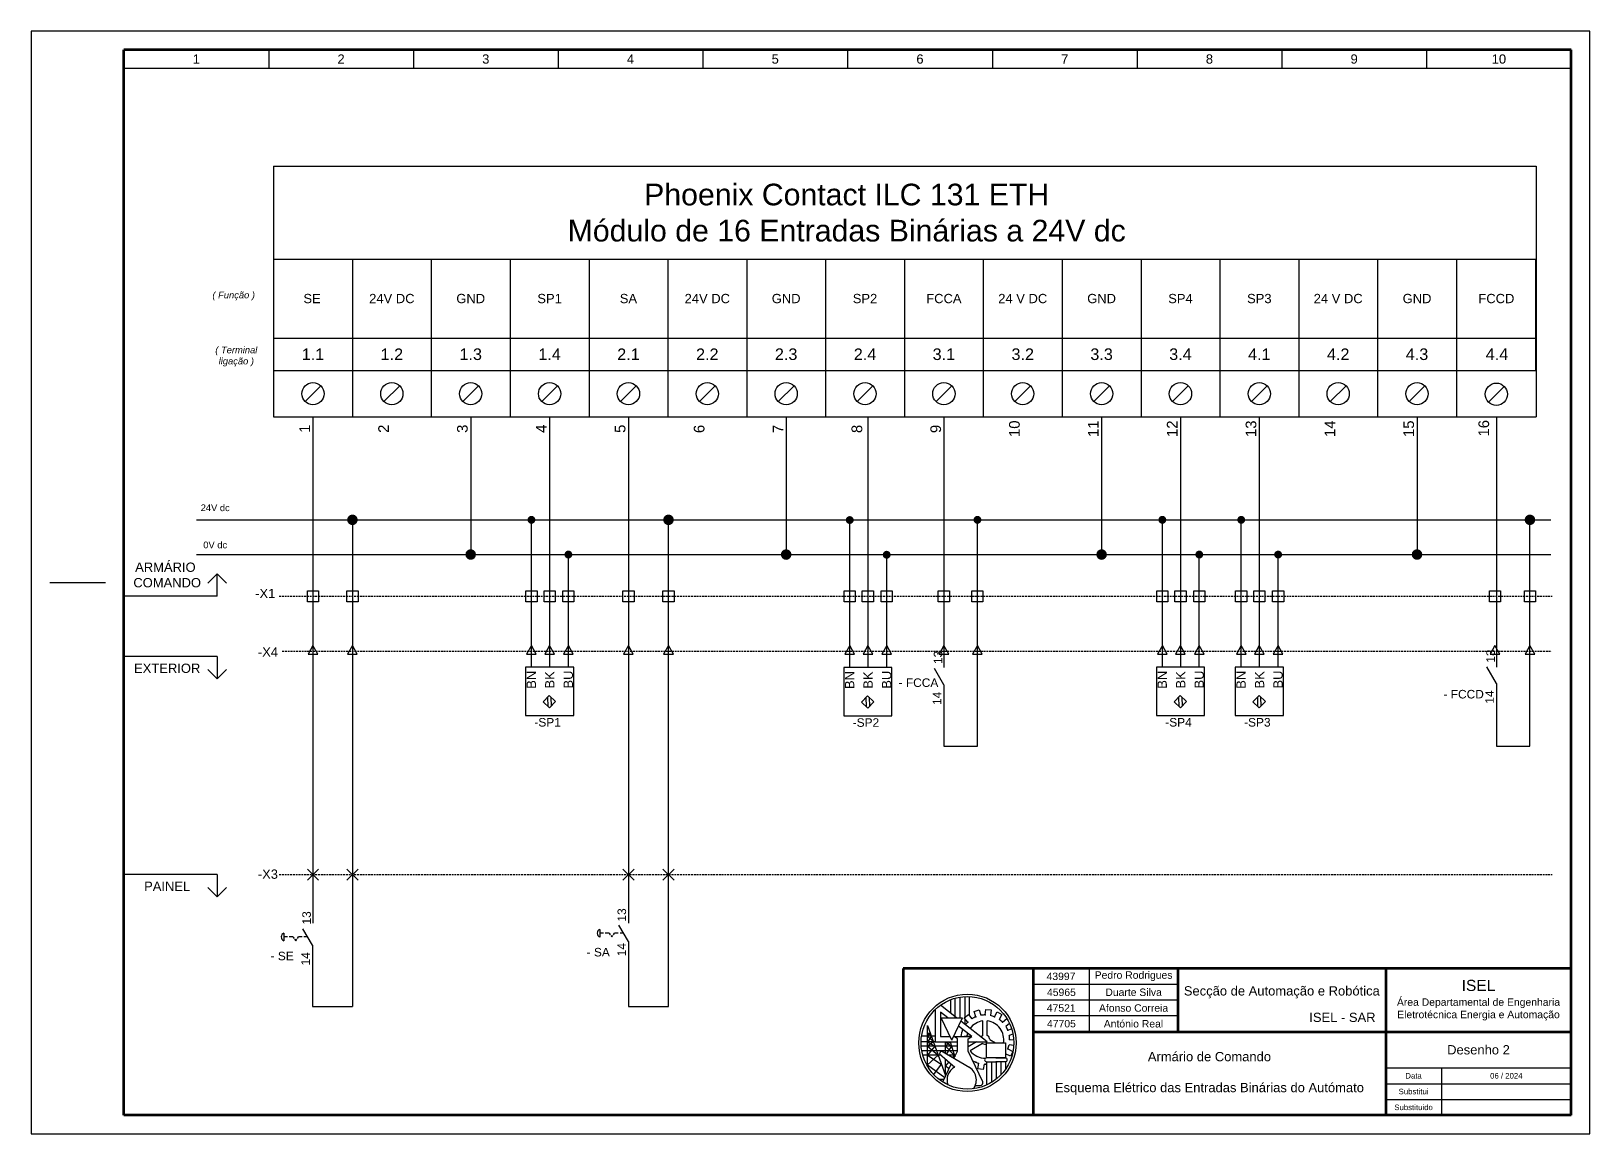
# Model space of a CAD drawing. Header units: millimetres. Extents: x 0 to 5575, y 0 to 297.
# Drawn here: x 680 to 1100, y 0 to 297 of the extents above; entities that cross this region are included whole.
import ezdxf

# ---------------------------------------------------------------- set-up
doc = ezdxf.new("R2010")
doc.units = ezdxf.units.MM
doc.linetypes.add('DASHED', pattern=[0.75, 0.5, -0.25])
doc.layers.add('Bornes', color=7, linetype='DASHED')
doc.layers.add('LEGENDA', color=7, linetype='Continuous')
doc.styles.get("Standard").update_dxf_attribs({"font": 'arial.ttf'})

msp = doc.modelspace()

# ---------------------------------------------------------------- hatches: boundary and pattern name
h = msp.add_hatch(color=256)
edge = h.paths.add_edge_path()
edge.add_arc((766.57, 165.38), 1.43, 0, 360)
h = msp.add_hatch(color=256)
edge = h.paths.add_edge_path()
edge.add_arc((814.81, 165.38), 1.07, 0, 360)
h = msp.add_hatch(color=256)
edge = h.paths.add_edge_path()
edge.add_arc((851.73, 165.38), 1.43, 0, 360)
h = msp.add_hatch(color=256)
edge = h.paths.add_edge_path()
edge.add_arc((900.58, 165.32), 1.07, 0, 360)
h = msp.add_hatch(color=256)
edge = h.paths.add_edge_path()
edge.add_arc((934.98, 165.38), 1.07, 0, 360)
h = msp.add_hatch(color=256)
edge = h.paths.add_edge_path()
edge.add_arc((984.81, 165.38), 1.07, 0, 360)
h = msp.add_hatch(color=256)
edge = h.paths.add_edge_path()
edge.add_arc((1006.06, 165.38), 1.07, 0, 360)
h = msp.add_hatch(color=256)
edge = h.paths.add_edge_path()
edge.add_arc((1083.86, 165.38), 1.43, 0, 360)
h = msp.add_hatch(color=256)
edge = h.paths.add_edge_path()
edge.add_arc((798.44, 156.03), 1.43, 0, 360)
h = msp.add_hatch(color=256)
edge = h.paths.add_edge_path()
edge.add_arc((824.76, 156.03), 1.07, 0, 360)
h = msp.add_hatch(color=256)
edge = h.paths.add_edge_path()
edge.add_arc((824.76, 156.03), 1.07, 0, 360)
h = msp.add_hatch(color=256)
edge = h.paths.add_edge_path()
edge.add_arc((883.44, 156.03), 1.43, 0, 360)
h = msp.add_hatch(color=256)
edge = h.paths.add_edge_path()
edge.add_arc((910.53, 155.97), 1.07, 0, 360)
h = msp.add_hatch(color=256)
edge = h.paths.add_edge_path()
edge.add_arc((968.44, 156.03), 1.43, 0, 360)
h = msp.add_hatch(color=256)
edge = h.paths.add_edge_path()
edge.add_arc((994.76, 156.03), 1.07, 0, 360)
h = msp.add_hatch(color=256)
edge = h.paths.add_edge_path()
edge.add_arc((1016.01, 156.03), 1.07, 0, 360)
h = msp.add_hatch(color=256)
edge = h.paths.add_edge_path()
edge.add_arc((1053.44, 156.03), 1.43, 0, 360)

# ---------------------------------------------------------------- linework, layer by layer
for p, q in [((705, 292), (705, 287)), ((705, 292), (705, 287)), ((744, 292), (744, 287)), ((783, 292), (783, 287)), ((822, 292), (822, 287)), ((861, 292), (861, 287)), ((900, 292), (900, 287)), ((939, 292), (939, 287)), ((978, 292), (978, 287)), ((1017, 292), (1017, 287)), ((1056, 292), (1056, 287)), ((705, 287), (1095, 287)), ((745.32, 260.6), (1085.57, 260.6)), ((745.32, 260.6), (745.32, 214.35)), ((1085.57, 260.6), (1085.57, 193.1)), ((745.32, 235.6), (745.32, 214.35)), ((745.32, 235.6), (766.57, 235.6)), ((766.57, 235.6), (766.57, 214.35)), ((766.57, 235.6), (787.82, 235.6)), ((787.82, 235.6), (787.82, 214.35)), ((787.82, 235.6), (809.07, 235.6)), ((809.07, 235.6), (809.07, 214.35)), ((809.07, 235.6), (830.32, 235.6)), ((830.32, 235.6), (830.32, 214.35)), ((830.32, 235.6), (851.57, 235.6)), ((851.57, 235.6), (851.57, 214.35)), ((851.57, 235.6), (872.82, 235.6)), ((872.82, 235.6), (872.82, 214.35)), ((872.82, 235.6), (894.07, 235.6)), ((894.07, 235.6), (894.07, 214.35)), ((894.07, 235.6), (915.32, 235.6)), ((915.32, 235.6), (915.32, 214.35)), ((915.32, 235.6), (936.57, 235.6)), ((936.57, 235.6), (936.57, 214.35)), ((936.57, 235.6), (957.82, 235.6)), ((957.82, 235.6), (957.82, 214.35)), ((957.82, 235.6), (979.07, 235.6)), ((979.07, 235.6), (979.07, 214.35)), ((979.07, 235.6), (1000.32, 235.6)), ((1000.32, 235.6), (1000.32, 214.35)), ((1000.32, 235.6), (1021.57, 235.6)), ((1021.57, 235.6), (1021.57, 214.35)), ((1021.57, 235.6), (1042.82, 235.6)), ((1042.82, 235.6), (1042.82, 214.35)), ((1042.82, 235.6), (1042.82, 214.35)), ((1042.82, 235.6), (1064.07, 235.6)), ((1064.07, 235.6), (1064.07, 214.35)), ((1064.07, 235.6), (1064.07, 214.35)), ((1064.07, 235.6), (1085.32, 235.6)), ((1085.32, 235.6), (1085.32, 214.35)), ((1085.57, 235.6), (1085.57, 214.35)), ((745.32, 214.35), (745.32, 193.1)), ((745.32, 214.35), (745.32, 205.6)), ((745.32, 214.35), (766.57, 214.35)), ((766.57, 214.35), (766.57, 205.6)), ((766.57, 214.35), (787.82, 214.35)), ((787.82, 214.35), (787.82, 205.6)), ((787.82, 214.35), (809.07, 214.35)), ((809.07, 214.35), (809.07, 205.6)), ((809.07, 214.35), (830.32, 214.35)), ((830.32, 214.35), (830.32, 205.6)), ((830.32, 214.35), (851.57, 214.35)), ((851.57, 214.35), (851.57, 205.6)), ((851.57, 214.35), (872.82, 214.35)), ((872.82, 214.35), (872.82, 205.6)), ((872.82, 214.35), (894.07, 214.35)), ((894.07, 214.35), (894.07, 205.6)), ((894.07, 214.35), (915.32, 214.35)), ((915.32, 214.35), (915.32, 205.6)), ((915.32, 214.35), (936.57, 214.35)), ((936.57, 214.35), (936.57, 205.6)), ((936.57, 214.35), (957.82, 214.35)), ((957.82, 214.35), (957.82, 205.6)), ((957.82, 214.35), (979.07, 214.35)), ((979.07, 214.35), (979.07, 205.6)), ((979.07, 214.35), (1000.32, 214.35)), ((1000.32, 214.35), (1000.32, 205.6)), ((1000.32, 214.35), (1021.57, 214.35)), ((1021.57, 214.35), (1021.57, 205.6)), ((1021.57, 214.35), (1042.82, 214.35)), ((1042.82, 214.35), (1042.82, 205.6)), ((1042.82, 214.35), (1064.07, 214.29)), ((1042.82, 214.35), (1042.82, 205.6)), ((1042.82, 214.35), (1064.07, 214.35)), ((1064.07, 214.35), (1064.07, 205.6)), ((1064.07, 214.35), (1064.07, 205.6)), ((1064.07, 214.35), (1085.32, 214.35)), ((1085.32, 214.35), (1085.32, 205.6)), ((1085.57, 214.35), (1085.57, 205.6)), ((745.32, 205.6), (1085.57, 205.6)), ((766.57, 205.6), (766.57, 193.1)), ((787.82, 205.6), (787.82, 193.1)), ((809.07, 205.6), (809.07, 193.1)), ((830.32, 205.6), (830.32, 193.1)), ((851.57, 205.6), (851.57, 193.1)), ((872.82, 205.6), (872.82, 193.1)), ((894.07, 205.6), (894.07, 193.1)), ((915.32, 205.6), (915.32, 193.1)), ((936.57, 205.6), (936.57, 193.1)), ((957.82, 205.6), (957.82, 193.1)), ((979.07, 205.6), (979.07, 193.1)), ((1000.32, 205.6), (1000.32, 193.1)), ((1021.57, 205.6), (1021.57, 193.1)), ((1042.82, 205.6), (1042.82, 193.1)), ((1064.07, 205.6), (1064.07, 193.1)), ((753.82, 197.23), (758.06, 201.47)), ((775.07, 197.23), (779.31, 201.47)), ((796.32, 197.23), (800.56, 201.47)), ((817.57, 197.23), (821.81, 201.47)), ((838.82, 197.23), (843.06, 201.47)), ((860.07, 197.23), (864.31, 201.47)), ((881.32, 197.23), (885.56, 201.47)), ((902.57, 197.23), (906.81, 201.47)), ((923.82, 197.23), (928.06, 201.47)), ((945.07, 197.23), (949.31, 201.47)), ((966.32, 197.23), (970.56, 201.47)), ((987.57, 197.23), (991.81, 201.47)), ((1008.82, 197.23), (1013.06, 201.47)), ((1030.07, 197.23), (1034.31, 201.47)), ((1051.32, 197.23), (1055.56, 201.47)), ((1072.69, 197.09), (1076.93, 201.33)), ((745.32, 193.1), (766.57, 193.1)), ((755.94, 193.1), (755.94, 56.75)), ((766.57, 193.1), (787.82, 193.1)), ((787.82, 193.1), (809.07, 193.1)), ((798.44, 193.1), (798.44, 156.03)), ((809.07, 193.1), (830.32, 193.1)), ((819.69, 193.1), (819.69, 125.69)), ((830.32, 193.1), (851.57, 193.1)), ((840.94, 193.1), (840.94, 56.75)), ((851.57, 193.1), (872.82, 193.1)), ((872.82, 193.1), (894.07, 193.1)), ((883.44, 193.1), (883.44, 156.03)), ((894.07, 193.1), (915.32, 193.1)), ((905.46, 193.04), (905.46, 125.62)), ((915.32, 193.1), (936.57, 193.1)), ((925.94, 193.1), (925.94, 125.62)), ((936.57, 193.1), (957.82, 193.1)), ((957.82, 193.1), (979.07, 193.1)), ((968.44, 193.1), (968.44, 156.03)), ((979.07, 193.1), (1000.32, 193.1)), ((989.69, 193.1), (989.69, 125.69)), ((1000.32, 193.1), (1021.57, 193.1)), ((1010.94, 193.1), (1010.94, 125.69)), ((1021.57, 193.1), (1042.82, 193.1)), ((1042.82, 193.1), (1064.07, 193.1)), ((1053.44, 193.1), (1053.44, 156.03)), ((1064.07, 193.1), (1085.57, 193.1)), ((1074.82, 193.1), (1074.82, 125.69)), ((724.53, 165.38), (1089.53, 165.38)), ((766.57, 165.38), (766.57, 34.29)), ((851.73, 34.29), (851.73, 165.38)), ((934.98, 104.46), (934.98, 165.38)), ((1083.86, 104.46), (1083.86, 165.38)), ((724.53, 156.03), (1089.53, 156.03)), ((685, 148.5), (700, 148.5)), ((730.12, 150.8), (727.62, 148.3)), ((730.12, 144.8), (730.12, 150.8)), ((730.12, 150.8), (732.62, 148.3)), ((730.12, 128.53), (705.12, 128.53)), ((925.94, 120.97), (923.39, 125.38)), ((1074.82, 121.32), (1072.27, 125.74)), ((925.94, 120.97), (925.94, 104.46)), ((1074.82, 121.32), (1074.82, 104.46)), ((925.94, 104.46), (934.98, 104.46)), ((1074.82, 104.46), (1083.86, 104.46)), ((730.12, 69.81), (705.12, 69.81)), ((730.12, 69.81), (730.12, 63.81)), ((730.12, 63.81), (727.62, 66.31)), ((730.12, 63.81), (732.62, 66.31)), ((755.78, 50.81), (753.23, 55.22)), ((833.25, 55.07), (833.25, 53.01)), ((840.94, 51.83), (838.39, 56.24)), ((748.09, 54.04), (748.09, 51.99)), ((755.78, 50.81), (755.78, 34.29)), ((840.94, 51.83), (840.94, 34.29)), ((755.78, 34.29), (766.57, 34.29)), ((840.94, 34.29), (851.73, 34.29))]:
    msp.add_line(p, q)
at = {"transparency": 33554687}
for p, q in [((730.12, 144.8), (705.12, 144.8)), ((730.12, 128.53), (730.12, 122.53)), ((730.12, 122.53), (727.62, 125.03)), ((730.12, 122.53), (732.62, 125.03)), ((757.44, 68.31), (754.44, 71.31)), ((768.07, 68.31), (765.07, 71.31)), ((842.44, 68.31), (839.44, 71.31)), ((853.23, 68.31), (850.23, 71.31))]:
    msp.add_line(p, q, dxfattribs=at)
at = {"linetype": 'DASHED', "lineweight": -3}
msp.add_line((746.81, 144.8), (1089.86, 144.8), dxfattribs=at)
at = {"linetype": 'DASHED', "lineweight": -3, "transparency": 33554687}
for p, q in [((747.65, 129.98), (1089.71, 129.98)), ((746.81, 69.81), (1089.86, 69.81))]:
    msp.add_line(p, q, dxfattribs=at)
at = {"linetype": 'DASHED', "ltscale": 2}
for p, q in [((750.55, 53.02), (748.09, 53.02)), ((754.5, 53.02), (752.05, 53.02)), ((835.71, 54.04), (833.25, 54.04)), ((839.67, 54.04), (837.21, 54.04))]:
    msp.add_line(p, q, dxfattribs=at)
at = {"linetype": 'DASHED'}
for p, q in [((750.55, 53.02), (751.3, 52.02)), ((751.3, 52.02), (752.05, 53.02)), ((835.71, 54.04), (836.46, 53.04)), ((836.46, 53.04), (837.21, 54.04))]:
    msp.add_line(p, q, dxfattribs=at)
at = {"lineweight": 120}
msp.add_line((915, 44.5), (915, 5), dxfattribs=at)
at = {"lineweight": 25}
for p, q in [((929.32, 31.25), (925, 34.64)), ((927.78, 32.46), (927.78, 36.14)), ((928.95, 31.25), (928.95, 36.53)), ((930.3, 31.25), (930.3, 36.82)), ((931.64, 31.44), (931.64, 36.97)), ((932.86, 31.8), (932.86, 36.97)), ((923.57, 33.44), (923.57, 24.75)), ((926.99, 31.25), (925.01, 32.8)), ((925.01, 32.8), (925.01, 26.19)), ((925.2, 31.25), (930.95, 31.25)), ((928.07, 25.2), (925.2, 31.25)), ((928.07, 25.2), (930.95, 31.25)), ((937.59, 24.75), (930.5, 30.32)), ((931.41, 31.25), (932.55, 32.18)), ((932.37, 30.07), (931.41, 31.25)), ((931.64, 29.42), (931.64, 30.96)), ((932.55, 32.18), (933.51, 31)), ((934.08, 32.96), (935.49, 33.38)), ((934.52, 31.51), (934.08, 32.96)), ((935.49, 33.38), (935.93, 31.93)), ((936.45, 26.51), (936.45, 30.39)), ((937.05, 32.01), (937.21, 33.52)), ((937.21, 33.52), (938.67, 33.36)), ((937.65, 26.51), (937.65, 30.39)), ((938.67, 33.36), (938.51, 31.85)), ((939.58, 31.51), (940.3, 32.84)), ((940.3, 32.84), (941.59, 32.14)), ((941.59, 32.14), (940.87, 30.8)), ((941.72, 30.07), (942.88, 31.05)), ((943.62, 29.75), (942.64, 28.93)), ((942.88, 31.05), (943.01, 30.9)), ((923.57, 26.26), (919.93, 26.26)), ((921.57, 29.15), (926.36, 15.7)), ((921.57, 18.1), (921.57, 29.15)), ((922.21, 27.34), (921.57, 26.26)), ((921.57, 27.31), (922.6, 26.26)), ((922.6, 26.26), (921.57, 24.75)), ((921.57, 26.26), (923.14, 24.75)), ((925.01, 26.19), (927.6, 26.19)), ((928.54, 26.19), (928.95, 26.19)), ((929.6, 25.59), (928.68, 26.19)), ((928.95, 26.19), (933.43, 26.19)), ((928.95, 26.19), (931.03, 26.19)), ((929.6, 22.28), (929.6, 25.59)), ((933.43, 26.19), (929.87, 28.98)), ((933.43, 26.19), (931.43, 26.19)), ((932.5, 25.59), (933.43, 26.19)), ((932.5, 22.28), (932.5, 25.59)), ((938.31, 25.36), (939.84, 24.48)), ((943.15, 27.93), (944.2, 28.25)), ((944.56, 26.82), (943.56, 26.52)), ((943.66, 25.4), (944.75, 25.3)), ((923.57, 24.75), (919.81, 24.75)), ((929.6, 23.63), (919.83, 23.63)), ((929.6, 22.31), (920, 22.31)), ((925.25, 21.15), (920.26, 21.15)), ((921.57, 24.75), (923.53, 23.63)), ((923.14, 24.75), (921.57, 23.63)), ((923.53, 23.63), (921.57, 21.15)), ((921.57, 23.63), (924.42, 21.15)), ((921.57, 21.15), (925.25, 18.8)), ((924.42, 21.15), (921.57, 18.62)), ((923.57, 24.75), (929.6, 24.75)), ((925.11, 22.31), (924.8, 21.54)), ((924.8, 21.54), (928.85, 17.99)), ((932.95, 17.81), (925.11, 22.31)), ((926.36, 21.59), (926.36, 24.75)), ((926.36, 24.75), (928.01, 23.63)), ((927.67, 24.75), (926.36, 23.63)), ((926.36, 23.63), (928.75, 21.15)), ((928.01, 23.63), (926.57, 21.47)), ((928.75, 21.15), (927.13, 21.15)), ((927.67, 24.75), (928.87, 20.75)), ((928.75, 21.15), (928.22, 20.52)), ((928.64, 20.28), (929.6, 22.28)), ((932.5, 24.75), (937.59, 24.75)), ((934.73, 24.75), (932.5, 23.46)), ((936.45, 14.04), (932.5, 22.28)), ((936.38, 24.33), (933.02, 22.39)), ((937.44, 20.44), (937.44, 24.48)), ((937.44, 24.48), (942.52, 24.48)), ((942.52, 24.48), (942.52, 20.44)), ((943.85, 20.88), (942.52, 21.55)), ((943.15, 22.87), (944.51, 22.19)), ((944.76, 23.82), (943.49, 23.94)), ((944.51, 22.19), (943.85, 20.88)), ((921.57, 18.62), (926.19, 15.16)), ((925.25, 18.8), (923.16, 15.98)), ((925.65, 14.04), (927.93, 18.79)), ((926.36, 15.51), (926.36, 20.18)), ((927.27, 19.38), (926.36, 18.29)), ((926.36, 18.29), (927.34, 17.56)), ((935.1, 17.51), (935.33, 19.01)), ((936.55, 17.29), (935.1, 17.51)), ((936.78, 18.8), (936.55, 17.29)), ((942.52, 20.44), (937.44, 20.44)), ((940.3, 20.44), (937.44, 20.44)), ((937.44, 19.41), (937.44, 13.12)), ((937.44, 19.41), (940.3, 19.41)), ((938.74, 19.41), (938.74, 13.81)), ((939.91, 20.44), (942.52, 20.44)), ((942.52, 19.41), (939.91, 19.41)), ((940.07, 19.41), (940.07, 14.73)), ((941.26, 19.41), (941.26, 15.81)), ((942.52, 19.41), (942.52, 17.33)), ((925.96, 14.67), (924.59, 14.67)), ((934.42, 13.05), (935.72, 13.05))]:
    msp.add_line(p, q, dxfattribs=at)
at = {"lineweight": 30}
msp.add_line((1060, 17.75), (1060, 5), dxfattribs=at)
for points in [[(680, 0), (1100, 0), (1100, 297), (680, 297)], [(813.19, 112.69), (826.19, 112.69), (826.19, 125.69), (813.19, 125.69)], [(898.96, 112.62), (911.96, 112.62), (911.96, 125.62), (898.96, 125.62)], [(983.19, 112.69), (996.19, 112.69), (996.19, 125.69), (983.19, 125.69)], [(1004.44, 112.69), (1017.44, 112.69), (1017.44, 125.69), (1004.44, 125.69)], [(819.66, 114.7), (821.32, 116.41), (819.61, 118.08), (817.95, 116.37)], [(905.43, 114.64), (907.09, 116.35), (905.38, 118.01), (903.72, 116.3)], [(989.66, 114.7), (991.32, 116.41), (989.61, 118.08), (987.95, 116.37)], [(1010.91, 114.7), (1012.57, 116.41), (1010.86, 118.08), (1009.2, 116.37)]]:
    msp.add_lwpolyline(points, close=True)
at = {"transparency": 33554687}
for points in [[(757.44, 143.3), (754.44, 143.3), (754.44, 146.3), (757.44, 146.3)], [(768.07, 143.3), (765.07, 143.3), (765.07, 146.3), (768.07, 146.3)], [(816.31, 143.3), (813.31, 143.3), (813.31, 146.3), (816.31, 146.3)], [(821.19, 143.3), (818.19, 143.3), (818.19, 146.3), (821.19, 146.3)], [(826.26, 143.3), (823.26, 143.3), (823.26, 146.3), (826.26, 146.3)], [(842.44, 143.3), (839.44, 143.3), (839.44, 146.3), (842.44, 146.3)], [(853.23, 143.3), (850.23, 143.3), (850.23, 146.3), (853.23, 146.3)], [(902.08, 143.3), (899.08, 143.3), (899.08, 146.3), (902.08, 146.3)], [(906.96, 143.3), (903.96, 143.3), (903.96, 146.3), (906.96, 146.3)], [(912.03, 143.3), (909.03, 143.3), (909.03, 146.3), (912.03, 146.3)], [(927.44, 143.3), (924.44, 143.3), (924.44, 146.3), (927.44, 146.3)], [(936.48, 143.3), (933.48, 143.3), (933.48, 146.3), (936.48, 146.3)], [(986.31, 143.3), (983.31, 143.3), (983.31, 146.3), (986.31, 146.3)], [(991.19, 143.3), (988.19, 143.3), (988.19, 146.3), (991.19, 146.3)], [(996.26, 143.3), (993.26, 143.3), (993.26, 146.3), (996.26, 146.3)], [(1007.56, 143.3), (1004.56, 143.3), (1004.56, 146.3), (1007.56, 146.3)], [(1012.44, 143.3), (1009.44, 143.3), (1009.44, 146.3), (1012.44, 146.3)], [(1017.51, 143.3), (1014.51, 143.3), (1014.51, 146.3), (1017.51, 146.3)], [(1075.94, 143.3), (1072.94, 143.3), (1072.94, 146.3), (1075.94, 146.3)], [(1085.36, 143.3), (1082.36, 143.3), (1082.36, 146.3), (1085.36, 146.3)]]:
    msp.add_lwpolyline(points, close=True, dxfattribs=at)
for points in [[(757.44, 71.31), (754.44, 68.31)], [(768.07, 71.31), (765.07, 68.31)], [(842.44, 71.31), (839.44, 68.31)], [(853.23, 71.31), (850.23, 68.31)]]:
    msp.add_lwpolyline(points, dxfattribs=at)
for centre in [(755.94, 199.35), (777.19, 199.35), (798.44, 199.35), (819.69, 199.35), (840.94, 199.35), (862.19, 199.35), (883.44, 199.35), (904.69, 199.35), (925.94, 199.35), (947.19, 199.35), (968.44, 199.35), (989.69, 199.35), (1010.94, 199.35), (1032.19, 199.35), (1053.44, 199.35), (1074.81, 199.21)]:
    msp.add_circle(centre, 3)
at = {"lineweight": 25}
for radius in [13.12, 12.49]:
    msp.add_circle((932.29, 24.5), radius, dxfattribs=at)
for centre in [(833.62, 54.04), (748.46, 53.02)]:
    msp.add_arc(centre, 1.09, 109.7869, 250.2131)
for centre, radius, start, end in [((937.05, 25.4), 6.61, 135, 143.3785), ((937.05, 25.4), 5.03, 96.8237, 143.858), ((937.05, 25.4), 6.61, 112.5, 122.2448), ((937.05, 25.4), 6.61, 90, 99.7454), ((937.05, 25.4), 5.03, 349.4456, 83.1763), ((937.05, 25.4), 6.61, 67.5, 77.2458), ((937.05, 25.4), 6.61, 45, 54.7457), ((937.05, 25.4), 6.61, 155.9991, 173.1361), ((937.05, 25.4), 5.03, 160.5913, 170.9616), ((937.05, 25.4), 1.26, 118.2526, 149.8624), ((937.05, 25.4), 1.26, 358.2526, 61.7474), ((937.05, 25.4), 6.61, 22.5, 32.2416), ((937.05, 25.4), 6.61, 0, 9.7446), ((937.05, 25.4), 5.03, 216.8237, 271.5984), ((937.05, 25.4), 1.26, 238.2526, 288.2165), ((937.05, 25.4), 6.61, 337.5, 347.2434), ((930.75, 14.53), 3.95, 118.829, 200.1376), ((930.75, 14.53), 3.95, 322.3555, 64.0548), ((937.05, 25.4), 6.61, 240.0878, 254.9243), ((937.05, 25.4), 6.61, 267.6784, 273.4222), ((937.44, 19.93), 0.515, 90, 270), ((942.52, 19.93), 0.515, 270, 90), ((926.38, 13.82), 0.765, 163.3429, 170.9608), ((935.72, 13.82), 0.765, 270, 16.6571)]:
    msp.add_arc(centre, radius, start, end, dxfattribs=at)
for p in [(932.37, 30.07), (934.52, 31.51), (937.05, 32.01), (939.58, 31.51), (941.72, 30.07), (930.94, 27.93), (943.15, 27.93), (943.66, 25.4), (943.15, 22.87), (934.52, 19.29), (937.05, 18.79)]:
    msp.add_point(p, dxfattribs=at)
at = {"layer": 'Bornes', "linetype": 'Continuous'}
for p, q in [((814.81, 125.69), (814.81, 165.38)), ((900.58, 125.62), (900.58, 165.32)), ((984.81, 125.69), (984.81, 165.38)), ((1006.06, 125.69), (1006.06, 165.38)), ((824.76, 125.69), (824.76, 156.03)), ((910.53, 125.62), (910.53, 155.97)), ((994.76, 125.69), (994.76, 156.03)), ((1016.01, 125.69), (1016.01, 156.03)), ((819.16, 117.61), (819.22, 115.13)), ((820.05, 117.65), (820.12, 115.16)), ((989.16, 117.61), (989.22, 115.13)), ((990.05, 117.65), (990.12, 115.16)), ((1010.41, 117.61), (1010.47, 115.13)), ((1011.3, 117.65), (1011.37, 115.16)), ((904.93, 117.55), (904.99, 115.06)), ((905.82, 117.59), (905.89, 115.1))]:
    msp.add_line(p, q, dxfattribs=at)
at = {"layer": 'Bornes', "linetype": 'Continuous', "transparency": 33554687}
for points in [[(755.94, 131.49), (754.63, 129.22), (757.25, 129.22)], [(766.57, 131.49), (765.26, 129.22), (767.87, 129.22)], [(814.81, 131.49), (813.5, 129.22), (816.12, 129.22)], [(819.69, 131.49), (818.38, 129.22), (821, 129.22)], [(824.76, 131.49), (823.46, 129.22), (826.07, 129.22)], [(840.94, 131.49), (839.63, 129.22), (842.25, 129.22)], [(851.73, 131.49), (850.42, 129.22), (853.04, 129.22)], [(900.58, 131.49), (899.27, 129.22), (901.89, 129.22)], [(905.46, 131.49), (904.15, 129.22), (906.77, 129.22)], [(910.53, 131.49), (909.22, 129.22), (911.84, 129.22)], [(925.94, 131.49), (924.63, 129.22), (927.25, 129.22)], [(934.98, 131.49), (933.67, 129.22), (936.29, 129.22)], [(984.81, 131.49), (983.5, 129.22), (986.12, 129.22)], [(989.69, 131.49), (988.38, 129.22), (991, 129.22)], [(994.76, 131.49), (993.46, 129.22), (996.07, 129.22)], [(1006.06, 131.49), (1004.75, 129.22), (1007.37, 129.22)], [(1010.94, 131.49), (1009.63, 129.22), (1012.25, 129.22)], [(1016.01, 131.49), (1014.71, 129.22), (1017.32, 129.22)], [(1074.44, 131.49), (1073.13, 129.22), (1075.75, 129.22)], [(1083.86, 131.49), (1082.55, 129.22), (1085.16, 129.22)]]:
    msp.add_lwpolyline(points, close=True, dxfattribs=at)
at = {"layer": 'LEGENDA', "lineweight": 120}
for p, q in [((1095, 292), (705, 292)), ((705, 5), (705, 292)), ((1095, 5), (1095, 292)), ((1095, 44.5), (915, 44.5)), ((1095, 5), (705, 5))]:
    msp.add_line(p, q, dxfattribs=at)
at = {"layer": 'LEGENDA', "lineweight": 60}
for p, q in [((950, 44.5), (950, 5)), ((989, 44.5), (989, 27.5)), ((1045, 44.5), (1045, 27.5)), ((950, 27.5), (1095, 27.5)), ((1045, 27.5), (1045, 5))]:
    msp.add_line(p, q, dxfattribs=at)
at = {"layer": 'LEGENDA', "lineweight": 30}
for p, q in [((965.06, 44.5), (965.06, 27.5)), ((989.06, 40.25), (950.06, 40.25)), ((989.06, 36), (950.06, 36)), ((989.06, 31.75), (950.06, 31.75)), ((1045, 17.75), (1095, 17.75)), ((1045, 13.5), (1095, 13.5)), ((1045, 9.25), (1095, 9.25))]:
    msp.add_line(p, q, dxfattribs=at)

# ---------------------------------------------------------------- texts
for s, width, gutter_width, heights, insert, char_height, attachment_point in [('1', 39, 12.5, [3.74], (724.5, 289.49), 2.5, 5), ('2', 39, 12.5, [3.74], (763.5, 289.49), 2.5, 5), ('3', 39, 12.5, [3.74], (802.5, 289.49), 2.5, 5), ('4', 39, 12.5, [3.74], (841.5, 289.49), 2.5, 5), ('5', 39, 12.5, [3.74], (880.5, 289.49), 2.5, 5), ('6', 39, 12.5, [3.74], (919.5, 289.49), 2.5, 5), ('7', 39, 12.5, [3.74], (958.5, 289.49), 2.5, 5), ('8', 39, 12.5, [3.74], (997.5, 289.49), 2.5, 5), ('9', 39, 12.5, [3.74], (1036.5, 289.49), 2.5, 5), ('10', 39, 12.5, [3.74], (1075.5, 289.49), 2.5, 5), ('\\pxt40;{\\H0.58333x;Phoenix Contact ILC 131 ETH\\PMódulo de 16 Entradas Binárias a 24V dc\\fArial|b1|i0|c0|p34; }', 382.5, 15.62, [72.28], (899.75, 248.1), 10, 5), ('\\pxqc;SE', 20.7467, 12.5, [20.19], (755.69, 224.97), 2.5, 5), ('24V DC', 21.25, 12.5, [0], (777.19, 224.97), 2.5, 5), ('GND', 21.25, 12.5, [0], (798.44, 224.97), 2.5, 5), ('SP1', 21.25, 12.5, [0], (819.69, 224.97), 2.5, 5), ('\\pxqc;SA', 21.25, 12.5, [0], (840.94, 224.97), 2.5, 5), ('24V DC', 21.25, 12.5, [0], (862.19, 224.97), 2.5, 5), ('GND', 21.25, 12.5, [0], (883.44, 224.97), 2.5, 5), ('\\pxqc;SP2', 21.25, 15.62, [0], (904.69, 224.97), 2.5, 5), ('\\pxqc;FCCA', 21.25, 15.62, [0], (925.94, 224.97), 2.5, 5), ('24 V DC', 21.25, 12.5, [0], (947.19, 224.97), 2.5, 5), ('GND', 21.25, 12.5, [0], (968.44, 224.97), 2.5, 5), ('\\pxqc;SP4', 21.25, 15.62, [0], (989.69, 224.97), 2.5, 5), ('\\pxqc;SP3', 21.25, 15.62, [0], (1010.94, 224.97), 2.5, 5), ('24 V DC', 21.25, 12.5, [0], (1032.19, 224.97), 2.5, 5), ('GND', 21.25, 12.5, [0], (1053.44, 224.97), 2.5, 5), ('FCCD', 21.5, 12.5, [0], (1074.82, 224.97), 2.5, 5), ('\\pxqc;1.1', 21.25, 15.62, [0], (755.94, 209.97), 3.125, 5), ('\\pxqc;1.2', 21.25, 15.62, [0], (777.19, 209.97), 3.125, 5), ('\\pxqc;1.3', 21.25, 15.62, [0], (798.44, 209.97), 3.125, 5), ('\\pxqc;1.4', 21.25, 15.62, [0], (819.69, 209.97), 3.125, 5), ('\\pxqc;2.1', 21.25, 15.62, [0], (840.94, 209.97), 3.125, 5), ('\\pxqc;2.2', 21.25, 15.62, [0], (862.19, 209.97), 3.125, 5), ('2.3', 21.25, 15.62, [0], (883.44, 209.97), 3.125, 5), ('\\pxqc;2.4', 21.25, 15.62, [0], (904.69, 209.97), 3.125, 5), ('\\pxqc;3.1', 21.25, 15.62, [0], (925.94, 209.97), 3.125, 5), ('\\pxqc;3.2', 21.25, 15.62, [0], (947.19, 209.97), 3.125, 5), ('\\pxqc;3.3', 21.25, 15.62, [0], (968.44, 209.97), 3.125, 5), ('\\pxqc;3.4', 21.25, 15.62, [0], (989.69, 209.97), 3.125, 5), ('4.1', 21.25, 15.62, [0], (1010.94, 209.97), 3.125, 5), ('\\pxqc;4.2', 21.25, 15.62, [0], (1032.19, 209.97), 3.125, 5), ('\\pxqc;4.3', 21.25, 15.62, [0], (1053.44, 209.97), 3.125, 5), ('\\pxqc;4.4', 21.25, 15.62, [0], (1074.98, 210), 3.125, 5), ('\\pxqc;24V dc', 17, 12.5, [0], (729.59, 168.61), 1.8, 5), ('\\pxqc;0V dc', 17, 12.5, [0], (729.59, 158.61), 1.8, 5), ('\\pxqc;ARMÁRIO  COMANDO', 23.182, 12.5, [0], (716.65, 153.87), 2.5, 2), ('- FCCA', 20.9498, 12.5, [1.75], (919.09, 121.5), 2.3, 5), ('- FCCD', 20.9498, 12.5, [1.75], (1066, 118.4), 2.3, 5), ('\\pxi-3,l3,qc,t3;-SP1', 17, 12.5, [0], (819.16, 110.83), 2.3, 5), ('\\pxi-3,l3,qc,t3;-SP2', 17, 12.5, [0], (904.93, 110.76), 2.3, 5), ('\\pxi-3,l3,qc,t3;-SP4', 17, 12.5, [0], (989.16, 110.83), 2.3, 5), ('\\pxi-3,l3,qc,t3;-SP3', 17, 12.5, [0], (1010.41, 110.83), 2.3, 5), ('PAINEL', 17, 12.5, [0], (716.65, 67.92), 2.5, 2), ('- SE', 9.0223, 12.5, [0], (747.63, 47.88), 2.3, 5), ('- SA', 9.0223, 12.5, [0], (832.8, 48.91), 2.3, 5), ('43997', 15, 12.5, [0], (957.5, 42.4), 2, 5), ('Pedro Rodrigues', 24, 12.5, [0], (977.06, 42.46), 2, 5), ('45965', 15, 12.5, [0], (957.62, 38.11), 2, 5), ('Duarte Silva', 24, 12.5, [0], (977.06, 38.12), 2, 5), ('47521', 15, 12.5, [0], (957.56, 33.88), 2, 5), ('Afonso Correia', 24, 12.5, [0], (977.06, 33.88), 2, 5), ('47705', 15, 12.5, [0], (957.62, 29.66), 2, 5), ('António Real', 24, 12.5, [0], (977.03, 29.63), 2, 5), ('Armário de Comando\\P\\PEsquema Elétrico das Entradas Binárias do Autómato', 95, 12.5, [0], (997.5, 16.25), 2.5, 5), ('\\pxqc;Data', 15, 12.5, [0], (1052.5, 15.62), 1.5, 5), ('\\pxqc;06 / 2024', 35, 12.5, [0], (1077.5, 15.62), 1.5, 5), ('\\pxqc;Substitui', 15, 12.5, [0], (1052.5, 11.38), 1.5, 5), ('\\pxqc;Substituido', 15, 12.5, [0], (1052.5, 7.12), 1.5, 5)]:
    msp.add_mtext_dynamic_manual_height_columns(s, width=width, gutter_width=gutter_width, heights=heights, dxfattribs=dict(insert=insert, char_height=char_height, attachment_point=attachment_point))
at = {"transparency": 33554687}
for s, insert, char_height, attachment_point in [('\\pxqc;{\\fArial|b0|i1|c0|p34; ( Função )}', (734.22, 225.67), 1.8, 5), ('\\pxqc;{\\fArial|b0|i1|c0|p34;( Terminal\\Pligação )}', (735.28, 209.37), 1.8, 5), ('EXTERIOR', (716.65, 126.65), 2.5, 2)]:
    msp.add_mtext_dynamic_manual_height_columns(s, width=17, gutter_width=12.5, heights=[0], dxfattribs=dict(at, insert=insert, char_height=char_height, attachment_point=attachment_point))
at = {"attachment_point": 5, "rotation": 90}
for s, width, gutter_width, insert, char_height in [('\\pxqc;1', 21.25, 15.62, (753.71, 189.91), 2.875), ('\\pxqc;2', 21.25, 15.62, (774.96, 189.91), 2.875), ('\\pxqc;3', 21.25, 15.62, (796.21, 189.91), 2.875), ('\\pxqc;4', 21.25, 15.62, (817.46, 189.91), 2.875), ('\\pxqc;5', 21.25, 15.62, (838.71, 189.91), 2.875), ('\\pxqc;6', 21.25, 15.62, (860.01, 189.86), 2.875), ('\\pxqc;7', 21.25, 15.62, (881.26, 189.86), 2.875), ('\\pxqc;8', 21.25, 15.62, (902.51, 189.86), 2.875), ('\\pxqc;9', 21.25, 15.62, (923.76, 189.86), 2.875), ('\\pxqc;10', 21.25, 15.62, (944.96, 189.91), 2.875), ('\\pxqc;11', 21.25, 15.62, (966.21, 189.91), 2.875), ('\\pxqc;12', 21.25, 15.62, (987.46, 189.91), 2.875), ('\\pxqc;13', 21.25, 15.62, (1008.71, 189.91), 2.875), ('\\pxqc;14', 21.25, 15.62, (1029.96, 189.91), 2.875), ('\\pxqc;15', 21.25, 15.62, (1051.21, 189.91), 2.875), ('\\pxqc;16', 21.25, 15.62, (1071.44, 190.04), 2.875), ('\\pxqc;13', 17, 12.5, (1073.27, 128.68), 2.3), ('\\pxqc;13', 17, 12.5, (924.39, 128.32), 2.3), ('BN', 17, 12.5, (814.77, 122.3), 2.5), ('\\pxi-3,l4,t4;BK', 17, 12.5, (819.75, 121.02), 2.5), ('BU', 17, 12.5, (824.75, 122.37), 2.5), ('BN', 17, 12.5, (900.54, 122.23), 2.5), ('\\pxi-3,l4,t4;BK', 17, 12.5, (905.51, 120.96), 2.5), ('BU', 17, 12.5, (910.52, 122.31), 2.5), ('BN', 17, 12.5, (984.77, 122.3), 2.5), ('\\pxi-3,l4,t4;BK', 17, 12.5, (989.75, 121.02), 2.5), ('BU', 17, 12.5, (994.75, 122.37), 2.5), ('BN', 17, 12.5, (1006.02, 122.3), 2.5), ('\\pxi-3,l4,t4;BK', 17, 12.5, (1011, 121.02), 2.5), ('BU', 17, 12.5, (1016, 122.37), 2.5), ('\\pxqc;14', 17, 12.5, (924.11, 117.3), 2.3), ('\\pxqc;14', 17, 12.5, (1072.98, 117.65), 2.3), ('\\pxqc;13', 17, 12.5, (754.23, 58.16), 2.3), ('\\pxqc;13', 17, 12.5, (839.17, 58.96), 2.3), ('\\pxqc;14', 17, 12.5, (839.11, 49.61), 2.3), ('\\pxqc;14', 17, 12.5, (753.94, 47.14), 2.3)]:
    msp.add_mtext_dynamic_manual_height_columns(s, width=width, gutter_width=gutter_width, heights=[0], dxfattribs=dict(at, insert=insert, char_height=char_height))
at = {"lineweight": -3, "transparency": 33554687, "char_height": 2.5}
for s, width, insert, attachment_point in [('-X1', 3.4268, (740.36, 146.79), 1), ('-X4', 3.4268, (741.09, 131.03), 1), ('-X3', 3.4268, (741.07, 71.19), 1), ('Desenho 2', 50, (1070, 22.62), 5)]:
    msp.add_mtext_dynamic_manual_height_columns(s, width=width, gutter_width=12.5, heights=[0], dxfattribs=dict(at, insert=insert, attachment_point=attachment_point))
at = {"layer": 'Bornes', "char_height": 2.5}
for s, width, insert, attachment_point in [('\\pxqc;Secção de Automação e Robótica', 56, (1017, 38.12), 5), ('\\pxqc;{\\H1.2x;ISEL\\P\\H0.66667x;Área Departamental de Engenharia Eletrotécnica Energia e Automação}', 50, (1070, 36), 5), ('\\pxqr;ISEL - SAR', 56, (1042.26, 30.09), 9)]:
    msp.add_mtext_dynamic_manual_height_columns(s, width=width, gutter_width=12.5, heights=[0], dxfattribs=dict(at, insert=insert, attachment_point=attachment_point))

doc.saveas('drawing.dxf')
